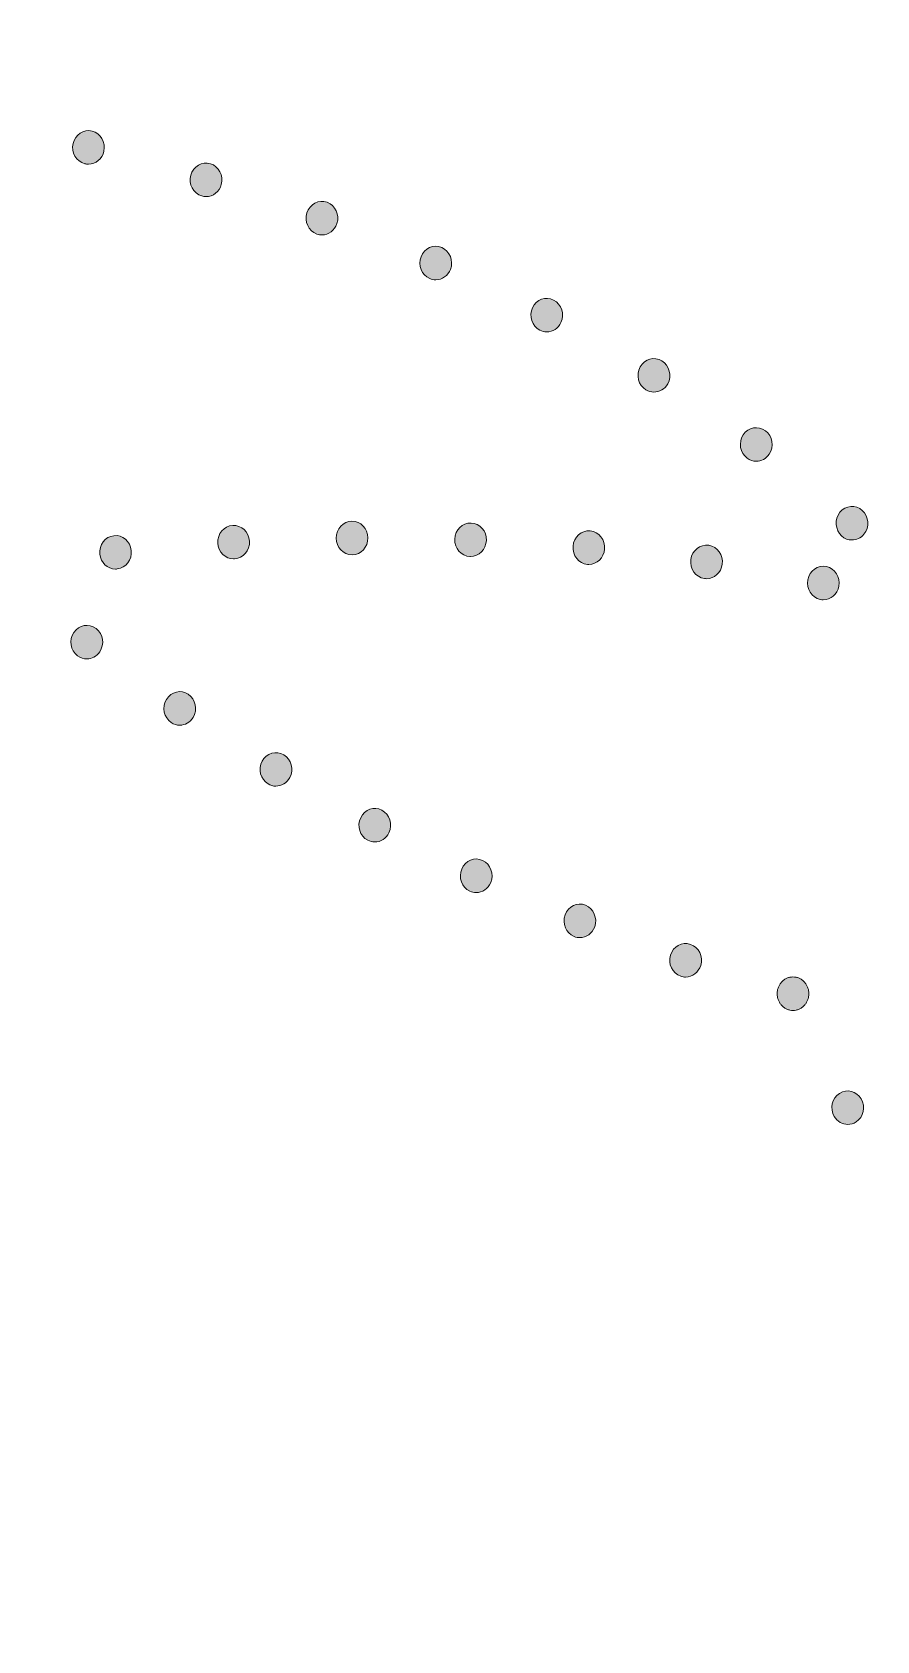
# Model space of a CAD drawing. Header units: millimetres. Extents: x -23 to 921, y -166 to 800.
# Drawn here: x 553.7 to 671.2, y 185 to 408.7 of the extents above; entities that cross this region are included whole.
import ezdxf

# ---------------------------------------------------------------- set-up
doc = ezdxf.new("R2010")
doc.units = ezdxf.units.MM
doc.header["$MEASUREMENT"] = 0
doc.layers.add('Layer 1', color=7, linetype='Continuous', lineweight=0)

# ---------------------------------------------------------------- blocks, each defined once
blk = doc.blocks.new('Block_0')
at = {"layer": 'Layer 1', "true_color": 0x1d1d1b, "transparency": 33554687}
h = blk.add_hatch(color=250, dxfattribs=at)
h.dxf.hatch_style = 2
edge = h.paths.add_edge_path()
edge.add_spline(control_points=[(441.93, 406.41), (441.93, 407.69), (442.91, 408.74), (444.13, 408.74), (445.35, 408.74), (446.34, 407.7), (446.34, 406.41), (446.34, 405.13), (445.36, 404.08), (444.14, 404.08), (442.92, 404.08), (441.93, 405.12), (441.93, 406.41)], knot_values=[0, 0, 0, 0, 1, 1, 1, 2, 2, 2, 3, 3, 3, 4, 4, 4, 4], degree=3, periodic=0)
edge.add_line((441.93, 406.41), (441.93, 406.41))
edge = h.paths.add_edge_path()
edge.add_spline(control_points=[(460.99, 403.81), (459.77, 403.85), (458.81, 404.92), (458.85, 406.21), (458.88, 407.5), (459.9, 408.51), (461.12, 408.47), (462.34, 408.43), (463.3, 407.36), (463.26, 406.07), (463.22, 404.81), (462.24, 403.81), (461.06, 403.81), (461.03, 403.81), (461.01, 403.81), (460.99, 403.81)], knot_values=[0, 0, 0, 0, 1, 1, 1, 2, 2, 2, 3, 3, 3, 4, 4, 4, 5, 5, 5, 5], degree=3, periodic=0)
edge.add_line((460.99, 403.81), (460.99, 403.81))
edge = h.paths.add_edge_path()
edge.add_spline(control_points=[(477.82, 402.99), (476.6, 403.07), (475.67, 404.18), (475.75, 405.46), (475.82, 406.75), (476.87, 407.73), (478.08, 407.65), (479.3, 407.57), (480.22, 406.46), (480.15, 405.18), (480.08, 403.94), (479.11, 402.99), (477.95, 402.99), (477.91, 402.99), (477.86, 402.99), (477.82, 402.99)], knot_values=[0, 0, 0, 0, 1, 1, 1, 2, 2, 2, 3, 3, 3, 4, 4, 4, 5, 5, 5, 5], degree=3, periodic=0)
edge.add_line((477.82, 402.99), (477.82, 402.99))
edge = h.paths.add_edge_path()
edge.add_spline(control_points=[(494.61, 401.65), (493.39, 401.76), (492.5, 402.9), (492.61, 404.18), (492.72, 405.46), (493.8, 406.41), (495.01, 406.29), (496.23, 406.17), (497.12, 405.04), (497.01, 403.76), (496.91, 402.55), (495.94, 401.64), (494.81, 401.64), (494.75, 401.64), (494.68, 401.64), (494.61, 401.65)], knot_values=[0, 0, 0, 0, 1, 1, 1, 2, 2, 2, 3, 3, 3, 4, 4, 4, 5, 5, 5, 5], degree=3, periodic=0)
edge.add_line((494.61, 401.65), (494.61, 401.65))
edge = h.paths.add_edge_path()
edge.add_spline(control_points=[(511.35, 399.75), (510.14, 399.91), (509.28, 401.07), (509.43, 402.35), (509.58, 403.63), (510.68, 404.54), (511.89, 404.38), (513.1, 404.22), (513.96, 403.06), (513.81, 401.78), (513.68, 400.6), (512.73, 399.73), (511.63, 399.73), (511.54, 399.73), (511.45, 399.74), (511.35, 399.75)], knot_values=[0, 0, 0, 0, 1, 1, 1, 2, 2, 2, 3, 3, 3, 4, 4, 4, 5, 5, 5, 5], degree=3, periodic=0)
edge.add_line((511.35, 399.75), (511.35, 399.75))
edge = h.paths.add_edge_path()
edge.add_spline(control_points=[(528.02, 397.28), (526.82, 397.49), (526, 398.68), (526.19, 399.95), (526.38, 401.22), (527.51, 402.09), (528.71, 401.89), (529.91, 401.69), (530.74, 400.5), (530.55, 399.22), (530.37, 398.07), (529.44, 397.25), (528.37, 397.25), (528.25, 397.25), (528.14, 397.26), (528.02, 397.28)], knot_values=[0, 0, 0, 0, 1, 1, 1, 2, 2, 2, 3, 3, 3, 4, 4, 4, 5, 5, 5, 5], degree=3, periodic=0)
edge.add_line((528.02, 397.28), (528.02, 397.28))
edge = h.paths.add_edge_path()
edge.add_spline(control_points=[(544.59, 394.2), (543.4, 394.44), (542.62, 395.67), (542.85, 396.93), (543.08, 398.2), (544.24, 399.02), (545.44, 398.77), (546.64, 398.53), (547.41, 397.3), (547.18, 396.04), (546.98, 394.93), (546.05, 394.15), (545.02, 394.15), (544.88, 394.15), (544.74, 394.17), (544.59, 394.2)], knot_values=[0, 0, 0, 0, 1, 1, 1, 2, 2, 2, 3, 3, 3, 4, 4, 4, 5, 5, 5, 5], degree=3, periodic=0)
edge.add_line((544.59, 394.2), (544.59, 394.2))
edge = h.paths.add_edge_path()
edge.add_spline(control_points=[(561.03, 390.45), (559.84, 390.75), (559.11, 392), (559.39, 393.25), (559.67, 394.5), (560.86, 395.28), (562.05, 394.98), (563.23, 394.68), (563.97, 393.42), (563.68, 392.17), (563.44, 391.1), (562.54, 390.38), (561.54, 390.38), (561.37, 390.38), (561.2, 390.4), (561.03, 390.45)], knot_values=[0, 0, 0, 0, 1, 1, 1, 2, 2, 2, 3, 3, 3, 4, 4, 4, 5, 5, 5, 5], degree=3, periodic=0)
edge.add_line((561.03, 390.45), (561.03, 390.45))
edge = h.paths.add_edge_path()
edge.add_spline(control_points=[(577.29, 385.96), (576.12, 386.32), (575.44, 387.6), (575.77, 388.84), (576.11, 390.08), (577.33, 390.8), (578.5, 390.44), (579.67, 390.09), (580.35, 388.8), (580.02, 387.56), (579.74, 386.53), (578.86, 385.87), (577.89, 385.87), (577.69, 385.87), (577.49, 385.9), (577.29, 385.96)], knot_values=[0, 0, 0, 0, 1, 1, 1, 2, 2, 2, 3, 3, 3, 4, 4, 4, 5, 5, 5, 5], degree=3, periodic=0)
edge.add_line((577.29, 385.96), (577.29, 385.96))
edge = h.paths.add_edge_path()
edge.add_spline(control_points=[(593.31, 380.66), (592.16, 381.08), (591.54, 382.4), (591.94, 383.62), (592.33, 384.84), (593.58, 385.49), (594.74, 385.08), (595.89, 384.66), (596.5, 383.33), (596.11, 382.12), (595.8, 381.15), (594.94, 380.54), (594.02, 380.54), (593.79, 380.54), (593.55, 380.58), (593.31, 380.66)], knot_values=[0, 0, 0, 0, 1, 1, 1, 2, 2, 2, 3, 3, 3, 4, 4, 4, 5, 5, 5, 5], degree=3, periodic=0)
edge.add_line((593.31, 380.66), (593.31, 380.66))
edge = h.paths.add_edge_path()
edge.add_spline(control_points=[(609.03, 374.47), (607.9, 374.95), (607.36, 376.32), (607.81, 377.51), (608.27, 378.7), (609.56, 379.27), (610.69, 378.79), (611.82, 378.31), (612.36, 376.94), (611.9, 375.75), (611.55, 374.85), (610.73, 374.3), (609.86, 374.3), (609.58, 374.3), (609.3, 374.35), (609.03, 374.47)], knot_values=[0, 0, 0, 0, 1, 1, 1, 2, 2, 2, 3, 3, 3, 4, 4, 4, 5, 5, 5, 5], degree=3, periodic=0)
edge.add_line((609.03, 374.47), (609.03, 374.47))
edge = h.paths.add_edge_path()
edge.add_spline(control_points=[(624.34, 367.28), (623.24, 367.85), (622.78, 369.24), (623.31, 370.4), (623.85, 371.56), (625.17, 372.04), (626.26, 371.48), (627.36, 370.91), (627.82, 369.52), (627.28, 368.36), (626.9, 367.53), (626.12, 367.04), (625.3, 367.04), (624.97, 367.04), (624.65, 367.12), (624.34, 367.28)], knot_values=[0, 0, 0, 0, 1, 1, 1, 2, 2, 2, 3, 3, 3, 4, 4, 4, 5, 5, 5, 5], degree=3, periodic=0)
edge.add_line((624.34, 367.28), (624.34, 367.28))
edge = h.paths.add_edge_path()
edge.add_spline(control_points=[(639.11, 358.99), (638.05, 359.63), (637.7, 361.06), (638.31, 362.17), (638.92, 363.29), (640.27, 363.66), (641.33, 363.02), (642.38, 362.37), (642.74, 360.94), (642.13, 359.83), (641.72, 359.08), (640.97, 358.67), (640.22, 358.67), (639.84, 358.67), (639.46, 358.77), (639.11, 358.99)], knot_values=[0, 0, 0, 0, 1, 1, 1, 2, 2, 2, 3, 3, 3, 4, 4, 4, 5, 5, 5, 5], degree=3, periodic=0)
edge.add_line((639.11, 358.99), (639.11, 358.99))
edge = h.paths.add_edge_path()
edge.add_spline(control_points=[(653.18, 349.48), (652.18, 350.22), (651.94, 351.67), (652.64, 352.73), (653.34, 353.78), (654.72, 354.03), (655.72, 353.3), (656.71, 352.55), (656.95, 351.1), (656.25, 350.04), (655.82, 349.4), (655.14, 349.05), (654.44, 349.05), (654, 349.05), (653.56, 349.19), (653.18, 349.48)], knot_values=[0, 0, 0, 0, 1, 1, 1, 2, 2, 2, 3, 3, 3, 4, 4, 4, 5, 5, 5, 5], degree=3, periodic=0)
edge.add_line((653.18, 349.48), (653.18, 349.48))
edge = h.paths.add_edge_path()
edge.add_spline(control_points=[(666.33, 338.66), (665.41, 339.51), (665.3, 340.98), (666.1, 341.95), (666.89, 342.93), (668.29, 343.04), (669.21, 342.2), (670.13, 341.36), (670.24, 339.88), (669.44, 338.91), (669, 338.37), (668.39, 338.1), (667.77, 338.1), (667.26, 338.1), (666.75, 338.28), (666.33, 338.66)], knot_values=[0, 0, 0, 0, 1, 1, 1, 2, 2, 2, 3, 3, 3, 4, 4, 4, 5, 5, 5, 5], degree=3, periodic=0)
edge.add_line((666.33, 338.66), (666.33, 338.66))
h = blk.add_hatch(color=250, dxfattribs=at)
h.dxf.hatch_style = 2
edge = h.paths.add_edge_path()
edge.add_spline(control_points=[(614.61, 335.8), (613.4, 335.85), (612.45, 336.94), (612.49, 338.22), (612.54, 339.51), (613.57, 340.51), (614.78, 340.46), (616, 340.41), (616.95, 339.33), (616.9, 338.05), (616.86, 336.79), (615.88, 335.8), (614.7, 335.8), (614.7, 335.8), (614.61, 335.8), (614.61, 335.8)], knot_values=[0, 0, 0, 0, 1, 1, 1, 2, 2, 2, 3, 3, 3, 4, 4, 4, 5, 5, 5, 5], degree=3, periodic=0)
edge = h.paths.add_edge_path()
edge.add_spline(control_points=[(596.01, 338.36), (595.99, 339.65), (596.97, 340.7), (598.19, 340.71), (599.41, 340.73), (600.41, 339.69), (600.42, 338.4), (600.43, 337.11), (599.45, 336.06), (598.23, 336.05), (598.23, 336.05), (598.21, 336.05), (598.21, 336.05), (597, 336.05), (596.02, 337.08), (596.01, 338.36)], knot_values=[0, 0, 0, 0, 1, 1, 1, 2, 2, 2, 3, 3, 3, 4, 4, 4, 5, 5, 5, 5], degree=3, periodic=0)
edge.add_line((596.01, 338.36), (596.01, 338.36))
edge = h.paths.add_edge_path()
edge.add_spline(control_points=[(579.53, 337.67), (579.46, 338.96), (580.39, 340.06), (581.61, 340.13), (582.82, 340.2), (583.87, 339.22), (583.94, 337.94), (584.01, 336.65), (583.08, 335.55), (581.86, 335.48), (581.82, 335.47), (581.77, 335.47), (581.73, 335.47), (580.57, 335.47), (579.6, 336.43), (579.53, 337.67)], knot_values=[0, 0, 0, 0, 1, 1, 1, 2, 2, 2, 3, 3, 3, 4, 4, 4, 5, 5, 5, 5], degree=3, periodic=0)
edge.add_line((579.53, 337.67), (579.53, 337.67))
edge = h.paths.add_edge_path()
edge.add_spline(control_points=[(630.96, 334.71), (629.75, 334.82), (628.85, 335.96), (628.96, 337.24), (629.06, 338.52), (630.13, 339.47), (631.35, 339.36), (632.56, 339.24), (633.46, 338.11), (633.35, 336.83), (633.25, 335.62), (632.29, 334.7), (631.16, 334.7), (631.09, 334.7), (631.03, 334.71), (630.96, 334.71)], knot_values=[0, 0, 0, 0, 1, 1, 1, 2, 2, 2, 3, 3, 3, 4, 4, 4, 5, 5, 5, 5], degree=3, periodic=0)
edge.add_line((630.96, 334.71), (630.96, 334.71))
edge = h.paths.add_edge_path()
edge.add_spline(control_points=[(563.11, 336.14), (562.98, 337.42), (563.85, 338.57), (565.07, 338.7), (566.28, 338.84), (567.36, 337.92), (567.49, 336.64), (567.62, 335.36), (566.75, 334.2), (565.54, 334.07), (565.46, 334.06), (565.38, 334.05), (565.3, 334.05), (564.19, 334.05), (563.23, 334.94), (563.11, 336.14)], knot_values=[0, 0, 0, 0, 1, 1, 1, 2, 2, 2, 3, 3, 3, 4, 4, 4, 5, 5, 5, 5], degree=3, periodic=0)
edge.add_line((563.11, 336.14), (563.11, 336.14))
edge = h.paths.add_edge_path()
edge.add_spline(control_points=[(647.23, 332.74), (646.02, 332.92), (645.18, 334.1), (645.35, 335.38), (645.52, 336.65), (646.64, 337.54), (647.85, 337.36), (649.05, 337.17), (649.89, 336), (649.72, 334.72), (649.56, 333.55), (648.62, 332.72), (647.54, 332.72), (647.43, 332.72), (647.33, 332.72), (647.23, 332.74)], knot_values=[0, 0, 0, 0, 1, 1, 1, 2, 2, 2, 3, 3, 3, 4, 4, 4, 5, 5, 5, 5], degree=3, periodic=0)
edge.add_line((647.23, 332.74), (647.23, 332.74))
edge = h.paths.add_edge_path()
edge.add_spline(control_points=[(663.35, 329.83), (662.16, 330.09), (661.38, 331.31), (661.62, 332.57), (661.86, 333.84), (663.02, 334.66), (664.21, 334.4), (665.41, 334.15), (666.19, 332.92), (665.94, 331.66), (665.73, 330.55), (664.81, 329.78), (663.78, 329.78), (663.64, 329.78), (663.49, 329.8), (663.35, 329.83)], knot_values=[0, 0, 0, 0, 1, 1, 1, 2, 2, 2, 3, 3, 3, 4, 4, 4, 5, 5, 5, 5], degree=3, periodic=0)
edge.add_line((663.35, 329.83), (663.35, 329.83))
h = blk.add_hatch(color=250, dxfattribs=at)
h.dxf.hatch_style = 2
edge = h.paths.add_edge_path()
edge.add_spline(control_points=[(560.02, 321.99), (559.03, 322.74), (558.8, 324.2), (559.51, 325.24), (560.22, 326.29), (561.6, 326.53), (562.59, 325.78), (563.58, 325.03), (563.81, 323.57), (563.1, 322.53), (562.67, 321.89), (561.99, 321.56), (561.31, 321.56), (560.86, 321.56), (560.41, 321.7), (560.02, 321.99)], knot_values=[0, 0, 0, 0, 1, 1, 1, 2, 2, 2, 3, 3, 3, 4, 4, 4, 5, 5, 5, 5], degree=3, periodic=0)
edge.add_line((560.02, 321.99), (560.02, 321.99))
edge = h.paths.add_edge_path()
edge.add_spline(control_points=[(573.06, 312.7), (572.03, 313.4), (571.73, 314.83), (572.38, 315.92), (573.03, 317.01), (574.4, 317.33), (575.43, 316.64), (576.45, 315.95), (576.76, 314.51), (576.1, 313.42), (575.68, 312.72), (574.97, 312.34), (574.24, 312.34), (573.84, 312.34), (573.43, 312.46), (573.06, 312.7)], knot_values=[0, 0, 0, 0, 1, 1, 1, 2, 2, 2, 3, 3, 3, 4, 4, 4, 5, 5, 5, 5], degree=3, periodic=0)
edge.add_line((573.06, 312.7), (573.06, 312.7))
edge = h.paths.add_edge_path()
edge.add_spline(control_points=[(586.53, 304.16), (585.47, 304.8), (585.1, 306.22), (585.7, 307.34), (586.3, 308.46), (587.65, 308.85), (588.71, 308.22), (589.77, 307.58), (590.14, 306.16), (589.54, 305.04), (589.13, 304.28), (588.39, 303.86), (587.61, 303.86), (587.25, 303.86), (586.87, 303.95), (586.53, 304.16)], knot_values=[0, 0, 0, 0, 1, 1, 1, 2, 2, 2, 3, 3, 3, 4, 4, 4, 5, 5, 5, 5], degree=3, periodic=0)
edge.add_line((586.53, 304.16), (586.53, 304.16))
edge = h.paths.add_edge_path()
edge.add_spline(control_points=[(600.39, 296.34), (599.3, 296.92), (598.86, 298.32), (599.41, 299.47), (599.95, 300.62), (601.28, 301.09), (602.37, 300.51), (603.45, 299.93), (603.9, 298.53), (603.35, 297.38), (602.96, 296.56), (602.18, 296.09), (601.38, 296.09), (601.04, 296.09), (600.7, 296.17), (600.39, 296.34)], knot_values=[0, 0, 0, 0, 1, 1, 1, 2, 2, 2, 3, 3, 3, 4, 4, 4, 5, 5, 5, 5], degree=3, periodic=0)
edge.add_line((600.39, 296.34), (600.39, 296.34))
edge = h.paths.add_edge_path()
edge.add_spline(control_points=[(614.59, 289.26), (613.48, 289.78), (612.97, 291.16), (613.47, 292.33), (613.96, 293.51), (615.26, 294.05), (616.38, 293.52), (617.49, 293), (618, 291.63), (617.5, 290.45), (617.14, 289.58), (616.33, 289.06), (615.48, 289.06), (615.19, 289.06), (614.88, 289.12), (614.59, 289.26)], knot_values=[0, 0, 0, 0, 1, 1, 1, 2, 2, 2, 3, 3, 3, 4, 4, 4, 5, 5, 5, 5], degree=3, periodic=0)
edge.add_line((614.59, 289.26), (614.59, 289.26))
edge = h.paths.add_edge_path()
edge.add_spline(control_points=[(629.12, 282.94), (627.98, 283.4), (627.41, 284.75), (627.85, 285.95), (628.28, 287.15), (629.56, 287.75), (630.69, 287.3), (631.83, 286.84), (632.4, 285.49), (631.97, 284.28), (631.63, 283.36), (630.79, 282.78), (629.91, 282.78), (629.64, 282.78), (629.38, 282.83), (629.12, 282.94)], knot_values=[0, 0, 0, 0, 1, 1, 1, 2, 2, 2, 3, 3, 3, 4, 4, 4, 5, 5, 5, 5], degree=3, periodic=0)
edge.add_line((629.12, 282.94), (629.12, 282.94))
edge = h.paths.add_edge_path()
edge.add_spline(control_points=[(643.94, 277.42), (642.78, 277.81), (642.14, 279.13), (642.51, 280.35), (642.89, 281.58), (644.13, 282.25), (645.29, 281.85), (646.46, 281.46), (647.09, 280.14), (646.72, 278.92), (646.41, 277.93), (645.55, 277.3), (644.62, 277.3), (644.39, 277.3), (644.16, 277.34), (643.94, 277.42)], knot_values=[0, 0, 0, 0, 1, 1, 1, 2, 2, 2, 3, 3, 3, 4, 4, 4, 5, 5, 5, 5], degree=3, periodic=0)
edge.add_line((643.94, 277.42), (643.94, 277.42))
h = blk.add_hatch(color=250, dxfattribs=at)
h.dxf.hatch_style = 2
edge = h.paths.add_edge_path()
edge.add_spline(control_points=[(659.56, 272.66), (659.42, 272.66), (659.27, 272.67), (659.13, 272.7), (658.99, 272.73), (658.85, 272.78), (658.72, 272.84), (658.59, 272.89), (658.46, 272.97), (658.34, 273.05), (658.22, 273.13), (658.11, 273.23), (658, 273.34), (657.9, 273.45), (657.81, 273.56), (657.73, 273.69), (657.65, 273.82), (657.58, 273.95), (657.53, 274.09), (657.47, 274.23), (657.43, 274.38), (657.4, 274.53), (657.37, 274.68), (657.36, 274.84), (657.36, 274.99), (657.36, 275.14), (657.37, 275.29), (657.4, 275.44), (657.43, 275.59), (657.47, 275.74), (657.53, 275.88), (657.58, 276.02), (657.65, 276.16), (657.73, 276.28), (657.81, 276.41), (657.9, 276.53), (658, 276.64), (658.11, 276.74), (658.22, 276.84), (658.34, 276.93), (658.46, 277.01), (658.59, 277.08), (658.72, 277.14), (658.85, 277.2), (658.99, 277.24), (659.13, 277.27), (659.42, 277.33), (659.71, 277.33), (660, 277.27), (660.14, 277.24), (660.28, 277.2), (660.41, 277.14), (660.54, 277.08), (660.67, 277.01), (660.79, 276.93), (660.91, 276.84), (661.02, 276.74), (661.13, 276.64), (661.23, 276.53), (661.32, 276.41), (661.4, 276.28), (661.48, 276.16), (661.55, 276.02), (661.6, 275.88), (661.66, 275.74), (661.7, 275.59), (661.73, 275.44), (661.76, 275.29), (661.77, 275.14), (661.77, 274.99), (661.77, 274.84), (661.76, 274.68), (661.73, 274.53), (661.7, 274.38), (661.66, 274.23), (661.6, 274.09), (661.55, 273.95), (661.48, 273.82), (661.4, 273.69), (661.32, 273.56), (661.23, 273.45), (661.13, 273.34), (661.02, 273.23), (660.91, 273.13), (660.79, 273.05), (660.67, 272.97), (660.54, 272.89), (660.41, 272.84), (660.28, 272.78), (660.14, 272.73), (660, 272.7), (659.85, 272.67), (659.71, 272.66), (659.56, 272.66)], knot_values=[0, 0, 0, 0, 1, 1, 1, 2, 2, 2, 3, 3, 3, 4, 4, 4, 5, 5, 5, 6, 6, 6, 7, 7, 7, 8, 8, 8, 9, 9, 9, 10, 10, 10, 11, 11, 11, 12, 12, 12, 13, 13, 13, 14, 14, 14, 15, 15, 15, 16, 16, 16, 17, 17, 17, 18, 18, 18, 19, 19, 19, 20, 20, 20, 21, 21, 21, 22, 22, 22, 23, 23, 23, 24, 24, 24, 25, 25, 25, 26, 26, 26, 27, 27, 27, 28, 28, 28, 29, 29, 29, 30, 30, 30, 31, 31, 31, 31], degree=3, periodic=0)
edge.add_line((659.56, 272.66), (659.56, 272.66))
h = blk.add_hatch(color=250, dxfattribs=at)
h.dxf.hatch_style = 2
edge = h.paths.add_edge_path()
edge.add_spline(control_points=[(659.56, 272.66), (659.42, 272.66), (659.27, 272.67), (659.13, 272.7), (658.99, 272.73), (658.85, 272.78), (658.72, 272.84), (658.59, 272.89), (658.46, 272.97), (658.34, 273.05), (658.22, 273.13), (658.11, 273.23), (658, 273.34), (657.9, 273.45), (657.81, 273.56), (657.73, 273.69), (657.65, 273.82), (657.58, 273.95), (657.53, 274.09), (657.47, 274.23), (657.43, 274.38), (657.4, 274.53), (657.37, 274.68), (657.36, 274.84), (657.36, 274.99), (657.36, 275.14), (657.37, 275.29), (657.4, 275.44), (657.43, 275.59), (657.47, 275.74), (657.53, 275.88), (657.58, 276.02), (657.65, 276.16), (657.73, 276.28), (657.81, 276.41), (657.9, 276.53), (658, 276.64), (658.11, 276.74), (658.22, 276.84), (658.34, 276.93), (658.46, 277.01), (658.59, 277.08), (658.72, 277.14), (658.85, 277.2), (658.99, 277.24), (659.13, 277.27), (659.42, 277.33), (659.71, 277.33), (660, 277.27), (660.14, 277.24), (660.28, 277.2), (660.41, 277.14), (660.54, 277.08), (660.67, 277.01), (660.79, 276.93), (660.91, 276.84), (661.02, 276.74), (661.13, 276.64), (661.23, 276.53), (661.32, 276.41), (661.4, 276.28), (661.48, 276.16), (661.55, 276.02), (661.6, 275.88), (661.66, 275.74), (661.7, 275.59), (661.73, 275.44), (661.76, 275.29), (661.77, 275.14), (661.77, 274.99), (661.77, 274.84), (661.76, 274.68), (661.73, 274.53), (661.7, 274.38), (661.66, 274.23), (661.6, 274.09), (661.55, 273.95), (661.48, 273.82), (661.4, 273.69), (661.32, 273.56), (661.23, 273.45), (661.13, 273.34), (661.02, 273.23), (660.91, 273.13), (660.79, 273.05), (660.67, 272.97), (660.54, 272.89), (660.41, 272.84), (660.28, 272.78), (660.14, 272.73), (660, 272.7), (659.85, 272.67), (659.71, 272.66), (659.56, 272.66)], knot_values=[0, 0, 0, 0, 1, 1, 1, 2, 2, 2, 3, 3, 3, 4, 4, 4, 5, 5, 5, 6, 6, 6, 7, 7, 7, 8, 8, 8, 9, 9, 9, 10, 10, 10, 11, 11, 11, 12, 12, 12, 13, 13, 13, 14, 14, 14, 15, 15, 15, 16, 16, 16, 17, 17, 17, 18, 18, 18, 19, 19, 19, 20, 20, 20, 21, 21, 21, 22, 22, 22, 23, 23, 23, 24, 24, 24, 25, 25, 25, 26, 26, 26, 27, 27, 27, 28, 28, 28, 29, 29, 29, 30, 30, 30, 31, 31, 31, 31], degree=3, periodic=0)
edge.add_line((659.56, 272.66), (659.56, 272.66))
h = blk.add_hatch(color=250, dxfattribs=at)
h.dxf.hatch_style = 2
edge = h.paths.add_edge_path()
edge.add_spline(control_points=[(665.3, 257.91), (664.66, 259), (664.99, 260.44), (666.03, 261.12), (667.07, 261.79), (668.42, 261.45), (669.06, 260.35), (669.7, 259.26), (669.38, 257.82), (668.34, 257.14), (667.98, 256.91), (667.58, 256.8), (667.19, 256.8), (666.45, 256.8), (665.72, 257.19), (665.3, 257.91)], knot_values=[0, 0, 0, 0, 1, 1, 1, 2, 2, 2, 3, 3, 3, 4, 4, 4, 5, 5, 5, 5], degree=3, periodic=0)
edge.add_line((665.3, 257.91), (665.3, 257.91))
edge = h.paths.add_edge_path()
edge.add_spline(control_points=[(675.13, 243.12), (674.37, 244.13), (674.54, 245.59), (675.5, 246.39), (676.46, 247.19), (677.84, 247.01), (678.6, 246), (679.35, 244.99), (679.18, 243.52), (678.23, 242.72), (677.82, 242.39), (677.34, 242.23), (676.86, 242.23), (676.21, 242.23), (675.56, 242.53), (675.13, 243.12)], knot_values=[0, 0, 0, 0, 1, 1, 1, 2, 2, 2, 3, 3, 3, 4, 4, 4, 5, 5, 5, 5], degree=3, periodic=0)
edge.add_line((675.13, 243.12), (675.13, 243.12))
edge = h.paths.add_edge_path()
edge.add_spline(control_points=[(686.3, 229.5), (685.46, 230.43), (685.5, 231.91), (686.38, 232.79), (687.26, 233.68), (688.66, 233.64), (689.5, 232.71), (690.34, 231.77), (690.3, 230.3), (689.42, 229.41), (688.99, 228.98), (688.44, 228.77), (687.9, 228.77), (687.31, 228.77), (686.73, 229.01), (686.3, 229.5)], knot_values=[0, 0, 0, 0, 1, 1, 1, 2, 2, 2, 3, 3, 3, 4, 4, 4, 5, 5, 5, 5], degree=3, periodic=0)
edge.add_line((686.3, 229.5), (686.3, 229.5))
edge = h.paths.add_edge_path()
edge.add_spline(control_points=[(698.52, 216.97), (697.61, 217.83), (697.53, 219.3), (698.35, 220.26), (699.16, 221.22), (700.56, 221.3), (701.46, 220.44), (702.37, 219.58), (702.45, 218.1), (701.63, 217.15), (701.2, 216.63), (700.59, 216.37), (699.99, 216.37), (699.46, 216.37), (698.94, 216.57), (698.52, 216.97)], knot_values=[0, 0, 0, 0, 1, 1, 1, 2, 2, 2, 3, 3, 3, 4, 4, 4, 5, 5, 5, 5], degree=3, periodic=0)
edge.add_line((698.52, 216.97), (698.52, 216.97))
edge = h.paths.add_edge_path()
edge.add_spline(control_points=[(711.58, 205.46), (710.62, 206.25), (710.45, 207.71), (711.19, 208.73), (711.94, 209.75), (713.32, 209.93), (714.29, 209.14), (715.25, 208.35), (715.43, 206.89), (714.68, 205.87), (714.24, 205.28), (713.59, 204.97), (712.93, 204.97), (712.46, 204.97), (711.99, 205.13), (711.58, 205.46)], knot_values=[0, 0, 0, 0, 1, 1, 1, 2, 2, 2, 3, 3, 3, 4, 4, 4, 5, 5, 5, 5], degree=3, periodic=0)
edge.add_line((711.58, 205.46), (711.58, 205.46))
edge = h.paths.add_edge_path()
edge.add_spline(control_points=[(725.34, 194.92), (724.33, 195.65), (724.07, 197.09), (724.75, 198.16), (725.44, 199.22), (726.81, 199.5), (727.82, 198.78), (728.82, 198.06), (729.09, 196.61), (728.41, 195.54), (727.98, 194.88), (727.28, 194.52), (726.58, 194.52), (726.15, 194.52), (725.72, 194.65), (725.34, 194.92)], knot_values=[0, 0, 0, 0, 1, 1, 1, 2, 2, 2, 3, 3, 3, 4, 4, 4, 5, 5, 5, 5], degree=3, periodic=0)
edge.add_line((725.34, 194.92), (725.34, 194.92))
edge = h.paths.add_edge_path()
edge.add_spline(control_points=[(739.66, 185.29), (738.62, 185.95), (738.28, 187.38), (738.9, 188.49), (739.53, 189.59), (740.88, 189.95), (741.93, 189.3), (742.97, 188.63), (743.32, 187.2), (742.69, 186.1), (742.28, 185.36), (741.54, 184.96), (740.79, 184.96), (740.41, 184.96), (740.02, 185.07), (739.66, 185.29)], knot_values=[0, 0, 0, 0, 1, 1, 1, 2, 2, 2, 3, 3, 3, 4, 4, 4, 5, 5, 5, 5], degree=3, periodic=0)
edge.add_line((739.66, 185.29), (739.66, 185.29))
at = {"layer": 'Layer 1'}
for points, knots in [([(561.03, 390.45), (559.84, 390.75), (559.11, 392), (559.39, 393.25), (559.67, 394.5), (560.86, 395.28), (562.05, 394.98), (563.23, 394.68), (563.97, 393.42), (563.68, 392.17), (563.44, 391.1), (562.54, 390.38), (561.54, 390.38), (561.37, 390.38), (561.2, 390.4), (561.03, 390.45)], [0, 0, 0, 0, 1, 1, 1, 2, 2, 2, 3, 3, 3, 4, 4, 4, 5, 5, 5, 5]), ([(577.29, 385.96), (576.12, 386.32), (575.44, 387.6), (575.77, 388.84), (576.11, 390.08), (577.33, 390.8), (578.5, 390.44), (579.67, 390.09), (580.35, 388.8), (580.02, 387.56), (579.74, 386.53), (578.86, 385.87), (577.89, 385.87), (577.69, 385.87), (577.49, 385.9), (577.29, 385.96)], [0, 0, 0, 0, 1, 1, 1, 2, 2, 2, 3, 3, 3, 4, 4, 4, 5, 5, 5, 5]), ([(593.31, 380.66), (592.16, 381.08), (591.54, 382.4), (591.94, 383.62), (592.33, 384.84), (593.58, 385.49), (594.74, 385.08), (595.89, 384.66), (596.5, 383.33), (596.11, 382.12), (595.8, 381.15), (594.94, 380.54), (594.02, 380.54), (593.79, 380.54), (593.55, 380.58), (593.31, 380.66)], [0, 0, 0, 0, 1, 1, 1, 2, 2, 2, 3, 3, 3, 4, 4, 4, 5, 5, 5, 5]), ([(609.03, 374.47), (607.9, 374.95), (607.36, 376.32), (607.81, 377.51), (608.27, 378.7), (609.56, 379.27), (610.69, 378.79), (611.82, 378.31), (612.36, 376.94), (611.9, 375.75), (611.55, 374.85), (610.73, 374.3), (609.86, 374.3), (609.58, 374.3), (609.3, 374.35), (609.03, 374.47)], [0, 0, 0, 0, 1, 1, 1, 2, 2, 2, 3, 3, 3, 4, 4, 4, 5, 5, 5, 5]), ([(624.34, 367.28), (623.24, 367.85), (622.78, 369.24), (623.31, 370.4), (623.85, 371.56), (625.17, 372.04), (626.26, 371.48), (627.36, 370.91), (627.82, 369.52), (627.28, 368.36), (626.9, 367.53), (626.12, 367.04), (625.3, 367.04), (624.97, 367.04), (624.65, 367.12), (624.34, 367.28)], [0, 0, 0, 0, 1, 1, 1, 2, 2, 2, 3, 3, 3, 4, 4, 4, 5, 5, 5, 5]), ([(639.11, 358.99), (638.05, 359.63), (637.7, 361.06), (638.31, 362.17), (638.92, 363.29), (640.27, 363.66), (641.33, 363.02), (642.38, 362.37), (642.74, 360.94), (642.13, 359.83), (641.72, 359.08), (640.97, 358.67), (640.22, 358.67), (639.84, 358.67), (639.46, 358.77), (639.11, 358.99)], [0, 0, 0, 0, 1, 1, 1, 2, 2, 2, 3, 3, 3, 4, 4, 4, 5, 5, 5, 5]), ([(653.18, 349.48), (652.18, 350.22), (651.94, 351.67), (652.64, 352.73), (653.34, 353.78), (654.72, 354.03), (655.72, 353.3), (656.71, 352.55), (656.95, 351.1), (656.25, 350.04), (655.82, 349.4), (655.14, 349.05), (654.44, 349.05), (654, 349.05), (653.56, 349.19), (653.18, 349.48)], [0, 0, 0, 0, 1, 1, 1, 2, 2, 2, 3, 3, 3, 4, 4, 4, 5, 5, 5, 5]), ([(666.33, 338.66), (665.41, 339.51), (665.3, 340.98), (666.1, 341.95), (666.89, 342.93), (668.29, 343.04), (669.21, 342.2), (670.13, 341.36), (670.24, 339.88), (669.44, 338.91), (669, 338.37), (668.39, 338.1), (667.77, 338.1), (667.26, 338.1), (666.75, 338.28), (666.33, 338.66)], [0, 0, 0, 0, 1, 1, 1, 2, 2, 2, 3, 3, 3, 4, 4, 4, 5, 5, 5, 5]), ([(579.53, 337.67), (579.46, 338.96), (580.39, 340.06), (581.61, 340.13), (582.82, 340.2), (583.87, 339.22), (583.94, 337.94), (584.01, 336.65), (583.08, 335.55), (581.86, 335.48), (581.82, 335.47), (581.77, 335.47), (581.73, 335.47), (580.57, 335.47), (579.6, 336.43), (579.53, 337.67)], [0, 0, 0, 0, 1, 1, 1, 2, 2, 2, 3, 3, 3, 4, 4, 4, 5, 5, 5, 5]), ([(596.01, 338.36), (595.99, 339.65), (596.97, 340.7), (598.19, 340.71), (599.41, 340.73), (600.41, 339.69), (600.42, 338.4), (600.43, 337.11), (599.45, 336.06), (598.23, 336.05), (598.23, 336.05), (598.21, 336.05), (598.21, 336.05), (597, 336.05), (596.02, 337.08), (596.01, 338.36)], [0, 0, 0, 0, 1, 1, 1, 2, 2, 2, 3, 3, 3, 4, 4, 4, 5, 5, 5, 5]), ([(614.61, 335.8), (613.4, 335.85), (612.45, 336.94), (612.49, 338.22), (612.54, 339.51), (613.57, 340.51), (614.78, 340.46), (616, 340.41), (616.95, 339.33), (616.9, 338.05), (616.86, 336.79), (615.88, 335.8), (614.7, 335.8), (614.7, 335.8), (614.61, 335.8), (614.61, 335.8)], [0, 0, 0, 0, 1, 1, 1, 2, 2, 2, 3, 3, 3, 4, 4, 4, 5, 5, 5, 5]), ([(563.11, 336.14), (562.98, 337.42), (563.85, 338.57), (565.07, 338.7), (566.28, 338.84), (567.36, 337.92), (567.49, 336.64), (567.62, 335.36), (566.75, 334.2), (565.54, 334.07), (565.46, 334.06), (565.38, 334.05), (565.3, 334.05), (564.19, 334.05), (563.23, 334.94), (563.11, 336.14)], [0, 0, 0, 0, 1, 1, 1, 2, 2, 2, 3, 3, 3, 4, 4, 4, 5, 5, 5, 5]), ([(630.96, 334.71), (629.75, 334.82), (628.85, 335.96), (628.96, 337.24), (629.06, 338.52), (630.13, 339.47), (631.35, 339.36), (632.56, 339.24), (633.46, 338.11), (633.35, 336.83), (633.25, 335.62), (632.29, 334.7), (631.16, 334.7), (631.09, 334.7), (631.03, 334.71), (630.96, 334.71)], [0, 0, 0, 0, 1, 1, 1, 2, 2, 2, 3, 3, 3, 4, 4, 4, 5, 5, 5, 5]), ([(647.23, 332.74), (646.02, 332.92), (645.18, 334.1), (645.35, 335.38), (645.52, 336.65), (646.64, 337.54), (647.85, 337.36), (649.05, 337.17), (649.89, 336), (649.72, 334.72), (649.56, 333.55), (648.62, 332.72), (647.54, 332.72), (647.43, 332.72), (647.33, 332.72), (647.23, 332.74)], [0, 0, 0, 0, 1, 1, 1, 2, 2, 2, 3, 3, 3, 4, 4, 4, 5, 5, 5, 5]), ([(663.35, 329.83), (662.16, 330.09), (661.38, 331.31), (661.62, 332.57), (661.86, 333.84), (663.02, 334.66), (664.21, 334.4), (665.41, 334.15), (666.19, 332.92), (665.94, 331.66), (665.73, 330.55), (664.81, 329.78), (663.78, 329.78), (663.64, 329.78), (663.49, 329.8), (663.35, 329.83)], [0, 0, 0, 0, 1, 1, 1, 2, 2, 2, 3, 3, 3, 4, 4, 4, 5, 5, 5, 5]), ([(560.02, 321.99), (559.03, 322.74), (558.8, 324.2), (559.51, 325.24), (560.22, 326.29), (561.6, 326.53), (562.59, 325.78), (563.58, 325.03), (563.81, 323.57), (563.1, 322.53), (562.67, 321.89), (561.99, 321.56), (561.31, 321.56), (560.86, 321.56), (560.41, 321.7), (560.02, 321.99)], [0, 0, 0, 0, 1, 1, 1, 2, 2, 2, 3, 3, 3, 4, 4, 4, 5, 5, 5, 5]), ([(573.06, 312.7), (572.03, 313.4), (571.73, 314.83), (572.38, 315.92), (573.03, 317.01), (574.4, 317.33), (575.43, 316.64), (576.45, 315.95), (576.76, 314.51), (576.1, 313.42), (575.68, 312.72), (574.97, 312.34), (574.24, 312.34), (573.84, 312.34), (573.43, 312.46), (573.06, 312.7)], [0, 0, 0, 0, 1, 1, 1, 2, 2, 2, 3, 3, 3, 4, 4, 4, 5, 5, 5, 5]), ([(586.53, 304.16), (585.47, 304.8), (585.1, 306.22), (585.7, 307.34), (586.3, 308.46), (587.65, 308.85), (588.71, 308.22), (589.77, 307.58), (590.14, 306.16), (589.54, 305.04), (589.13, 304.28), (588.39, 303.86), (587.61, 303.86), (587.25, 303.86), (586.87, 303.95), (586.53, 304.16)], [0, 0, 0, 0, 1, 1, 1, 2, 2, 2, 3, 3, 3, 4, 4, 4, 5, 5, 5, 5]), ([(600.39, 296.34), (599.3, 296.92), (598.86, 298.32), (599.41, 299.47), (599.95, 300.62), (601.28, 301.09), (602.37, 300.51), (603.45, 299.93), (603.9, 298.53), (603.35, 297.38), (602.96, 296.56), (602.18, 296.09), (601.38, 296.09), (601.04, 296.09), (600.7, 296.17), (600.39, 296.34)], [0, 0, 0, 0, 1, 1, 1, 2, 2, 2, 3, 3, 3, 4, 4, 4, 5, 5, 5, 5]), ([(614.59, 289.26), (613.48, 289.78), (612.97, 291.16), (613.47, 292.33), (613.96, 293.51), (615.26, 294.05), (616.38, 293.52), (617.49, 293), (618, 291.63), (617.5, 290.45), (617.14, 289.58), (616.33, 289.06), (615.48, 289.06), (615.19, 289.06), (614.88, 289.12), (614.59, 289.26)], [0, 0, 0, 0, 1, 1, 1, 2, 2, 2, 3, 3, 3, 4, 4, 4, 5, 5, 5, 5]), ([(629.12, 282.94), (627.98, 283.4), (627.41, 284.75), (627.85, 285.95), (628.28, 287.15), (629.56, 287.75), (630.69, 287.3), (631.83, 286.84), (632.4, 285.49), (631.97, 284.28), (631.63, 283.36), (630.79, 282.78), (629.91, 282.78), (629.64, 282.78), (629.38, 282.83), (629.12, 282.94)], [0, 0, 0, 0, 1, 1, 1, 2, 2, 2, 3, 3, 3, 4, 4, 4, 5, 5, 5, 5]), ([(643.94, 277.42), (642.78, 277.81), (642.14, 279.13), (642.51, 280.35), (642.89, 281.58), (644.13, 282.25), (645.29, 281.85), (646.46, 281.46), (647.09, 280.14), (646.72, 278.92), (646.41, 277.93), (645.55, 277.3), (644.62, 277.3), (644.39, 277.3), (644.16, 277.34), (643.94, 277.42)], [0, 0, 0, 0, 1, 1, 1, 2, 2, 2, 3, 3, 3, 4, 4, 4, 5, 5, 5, 5]), ([(659.56, 272.66), (659.42, 272.66), (659.27, 272.67), (659.13, 272.7), (658.99, 272.73), (658.85, 272.78), (658.72, 272.84), (658.59, 272.89), (658.46, 272.97), (658.34, 273.05), (658.22, 273.13), (658.11, 273.23), (658, 273.34), (657.9, 273.45), (657.81, 273.56), (657.73, 273.69), (657.65, 273.82), (657.58, 273.95), (657.53, 274.09), (657.47, 274.23), (657.43, 274.38), (657.4, 274.53), (657.37, 274.68), (657.36, 274.84), (657.36, 274.99), (657.36, 275.14), (657.37, 275.29), (657.4, 275.44), (657.43, 275.59), (657.47, 275.74), (657.53, 275.88), (657.58, 276.02), (657.65, 276.16), (657.73, 276.28), (657.81, 276.41), (657.9, 276.53), (658, 276.64), (658.11, 276.74), (658.22, 276.84), (658.34, 276.93), (658.46, 277.01), (658.59, 277.08), (658.72, 277.14), (658.85, 277.2), (658.99, 277.24), (659.13, 277.27), (659.42, 277.33), (659.71, 277.33), (660, 277.27), (660.14, 277.24), (660.28, 277.2), (660.41, 277.14), (660.54, 277.08), (660.67, 277.01), (660.79, 276.93), (660.91, 276.84), (661.02, 276.74), (661.13, 276.64), (661.23, 276.53), (661.32, 276.41), (661.4, 276.28), (661.48, 276.16), (661.55, 276.02), (661.6, 275.88), (661.66, 275.74), (661.7, 275.59), (661.73, 275.44), (661.76, 275.29), (661.77, 275.14), (661.77, 274.99), (661.77, 274.84), (661.76, 274.68), (661.73, 274.53), (661.7, 274.38), (661.66, 274.23), (661.6, 274.09), (661.55, 273.95), (661.48, 273.82), (661.4, 273.69), (661.32, 273.56), (661.23, 273.45), (661.13, 273.34), (661.02, 273.23), (660.91, 273.13), (660.79, 273.05), (660.67, 272.97), (660.54, 272.89), (660.41, 272.84), (660.28, 272.78), (660.14, 272.73), (660, 272.7), (659.85, 272.67), (659.71, 272.66), (659.56, 272.66)], [0, 0, 0, 0, 1, 1, 1, 2, 2, 2, 3, 3, 3, 4, 4, 4, 5, 5, 5, 6, 6, 6, 7, 7, 7, 8, 8, 8, 9, 9, 9, 10, 10, 10, 11, 11, 11, 12, 12, 12, 13, 13, 13, 14, 14, 14, 15, 15, 15, 16, 16, 16, 17, 17, 17, 18, 18, 18, 19, 19, 19, 20, 20, 20, 21, 21, 21, 22, 22, 22, 23, 23, 23, 24, 24, 24, 25, 25, 25, 26, 26, 26, 27, 27, 27, 28, 28, 28, 29, 29, 29, 30, 30, 30, 31, 31, 31, 31]), ([(659.56, 272.66), (659.42, 272.66), (659.27, 272.67), (659.13, 272.7), (658.99, 272.73), (658.85, 272.78), (658.72, 272.84), (658.59, 272.89), (658.46, 272.97), (658.34, 273.05), (658.22, 273.13), (658.11, 273.23), (658, 273.34), (657.9, 273.45), (657.81, 273.56), (657.73, 273.69), (657.65, 273.82), (657.58, 273.95), (657.53, 274.09), (657.47, 274.23), (657.43, 274.38), (657.4, 274.53), (657.37, 274.68), (657.36, 274.84), (657.36, 274.99), (657.36, 275.14), (657.37, 275.29), (657.4, 275.44), (657.43, 275.59), (657.47, 275.74), (657.53, 275.88), (657.58, 276.02), (657.65, 276.16), (657.73, 276.28), (657.81, 276.41), (657.9, 276.53), (658, 276.64), (658.11, 276.74), (658.22, 276.84), (658.34, 276.93), (658.46, 277.01), (658.59, 277.08), (658.72, 277.14), (658.85, 277.2), (658.99, 277.24), (659.13, 277.27), (659.42, 277.33), (659.71, 277.33), (660, 277.27), (660.14, 277.24), (660.28, 277.2), (660.41, 277.14), (660.54, 277.08), (660.67, 277.01), (660.79, 276.93), (660.91, 276.84), (661.02, 276.74), (661.13, 276.64), (661.23, 276.53), (661.32, 276.41), (661.4, 276.28), (661.48, 276.16), (661.55, 276.02), (661.6, 275.88), (661.66, 275.74), (661.7, 275.59), (661.73, 275.44), (661.76, 275.29), (661.77, 275.14), (661.77, 274.99), (661.77, 274.84), (661.76, 274.68), (661.73, 274.53), (661.7, 274.38), (661.66, 274.23), (661.6, 274.09), (661.55, 273.95), (661.48, 273.82), (661.4, 273.69), (661.32, 273.56), (661.23, 273.45), (661.13, 273.34), (661.02, 273.23), (660.91, 273.13), (660.79, 273.05), (660.67, 272.97), (660.54, 272.89), (660.41, 272.84), (660.28, 272.78), (660.14, 272.73), (660, 272.7), (659.85, 272.67), (659.71, 272.66), (659.56, 272.66)], [0, 0, 0, 0, 1, 1, 1, 2, 2, 2, 3, 3, 3, 4, 4, 4, 5, 5, 5, 6, 6, 6, 7, 7, 7, 8, 8, 8, 9, 9, 9, 10, 10, 10, 11, 11, 11, 12, 12, 12, 13, 13, 13, 14, 14, 14, 15, 15, 15, 16, 16, 16, 17, 17, 17, 18, 18, 18, 19, 19, 19, 20, 20, 20, 21, 21, 21, 22, 22, 22, 23, 23, 23, 24, 24, 24, 25, 25, 25, 26, 26, 26, 27, 27, 27, 28, 28, 28, 29, 29, 29, 30, 30, 30, 31, 31, 31, 31]), ([(665.3, 257.91), (664.66, 259), (664.99, 260.44), (666.03, 261.12), (667.07, 261.79), (668.42, 261.45), (669.06, 260.35), (669.7, 259.26), (669.38, 257.82), (668.34, 257.14), (667.98, 256.91), (667.58, 256.8), (667.19, 256.8), (666.45, 256.8), (665.72, 257.19), (665.3, 257.91)], [0, 0, 0, 0, 1, 1, 1, 2, 2, 2, 3, 3, 3, 4, 4, 4, 5, 5, 5, 5])]:
    blk.add_open_spline(points, degree=3, knots=knots, dxfattribs=at)

msp = doc.modelspace()

# ---------------------------------------------------------------- block references
at = {"layer": 'Layer 1'}
msp.add_blockref('Block_0', (0, 0), dxfattribs=at)

doc.saveas('drawing.dxf')
